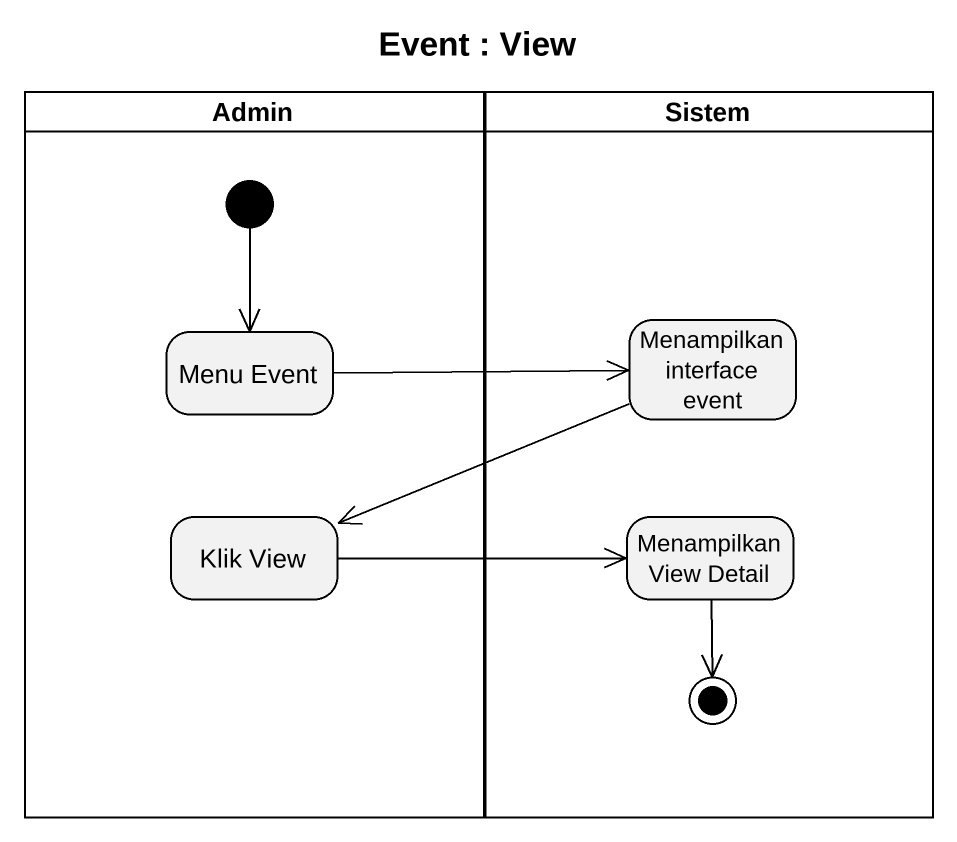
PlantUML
@startuml
title Event : View
hide empty description
state Admin <<partition>> {
  state "Menu Event" as Menu_Event
  state "Klik View" as Klik_View
  [*] --> Menu_Event
}
state Sistem <<partition>> {
  state "Menampilkan interface event" as Menampilkan_interface_event
  state "Menampilkan View Detail" as Menampilkan_View_Detail
  Menampilkan_View_Detail --> [*]
}
Menu_Event -right-> Menampilkan_interface_event
Menampilkan_interface_event -left-> Klik_View
Klik_View -right-> Menampilkan_View_Detail
@enduml
